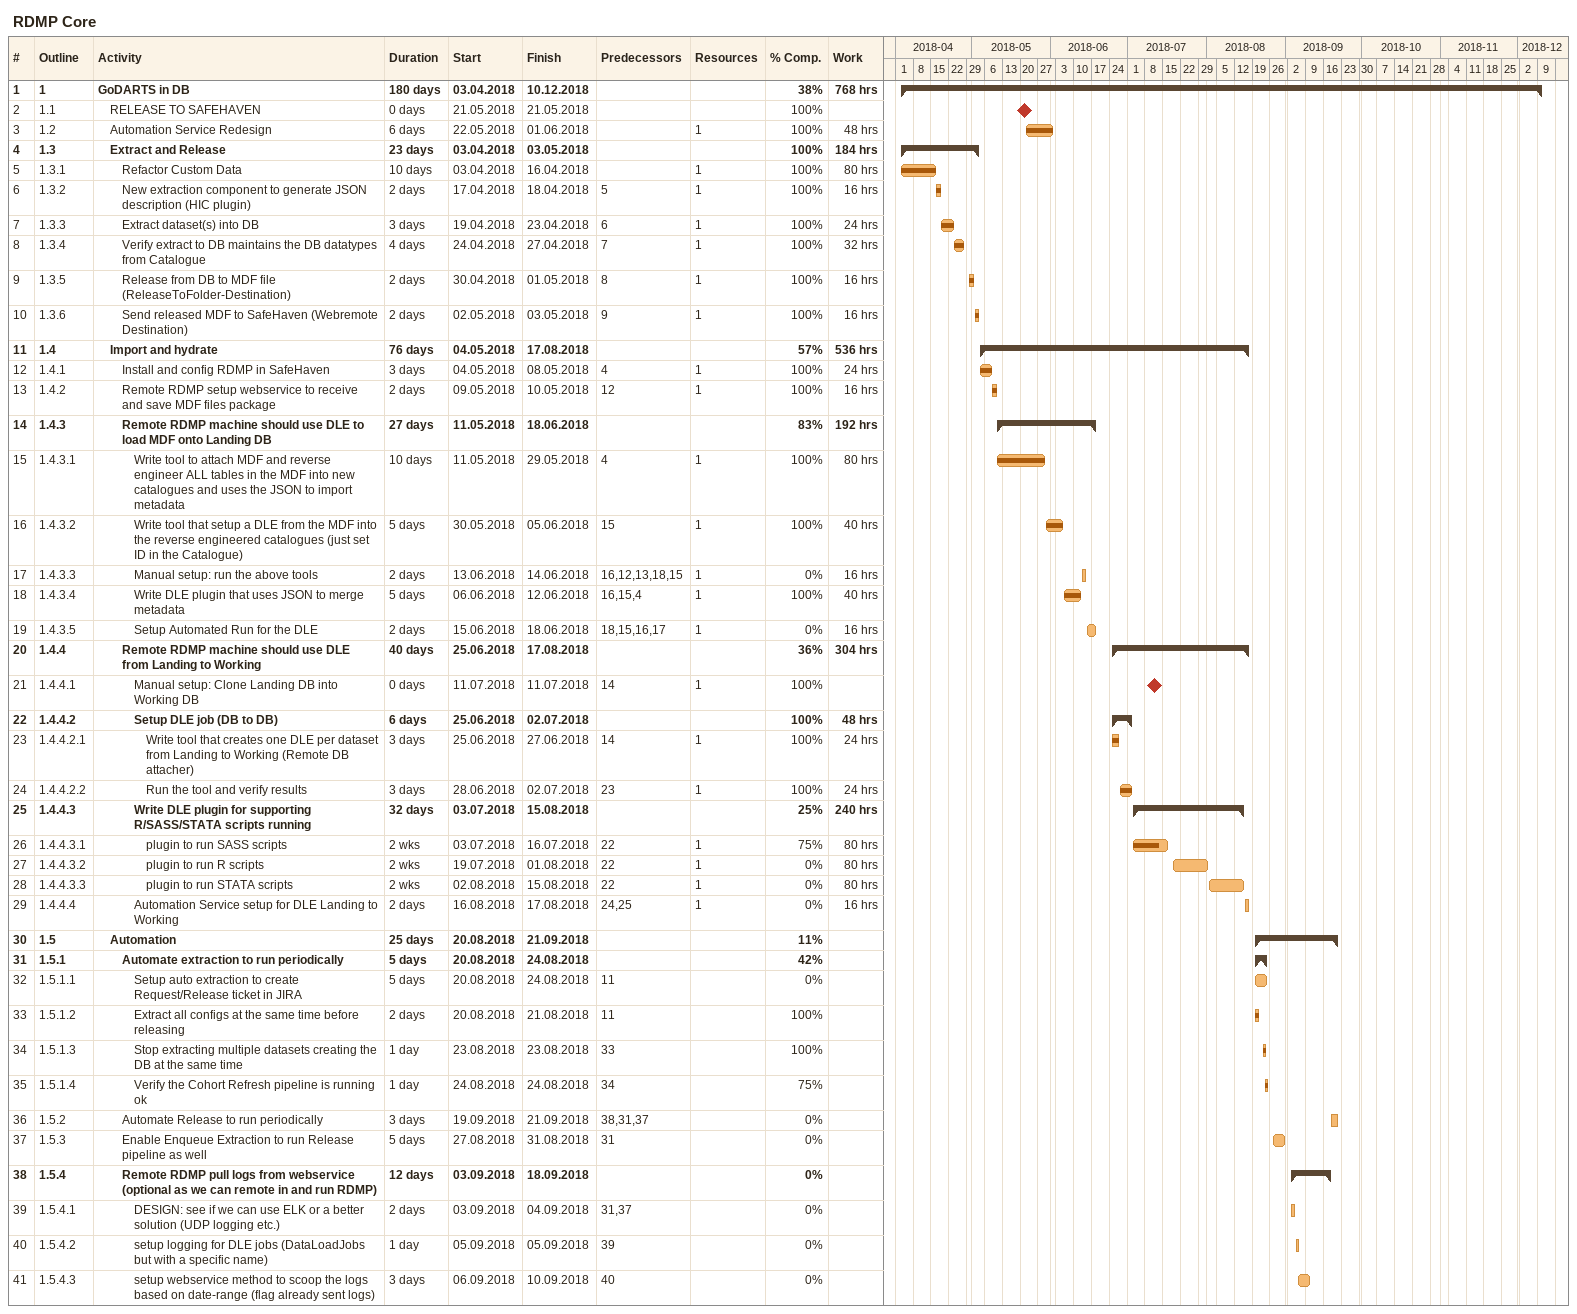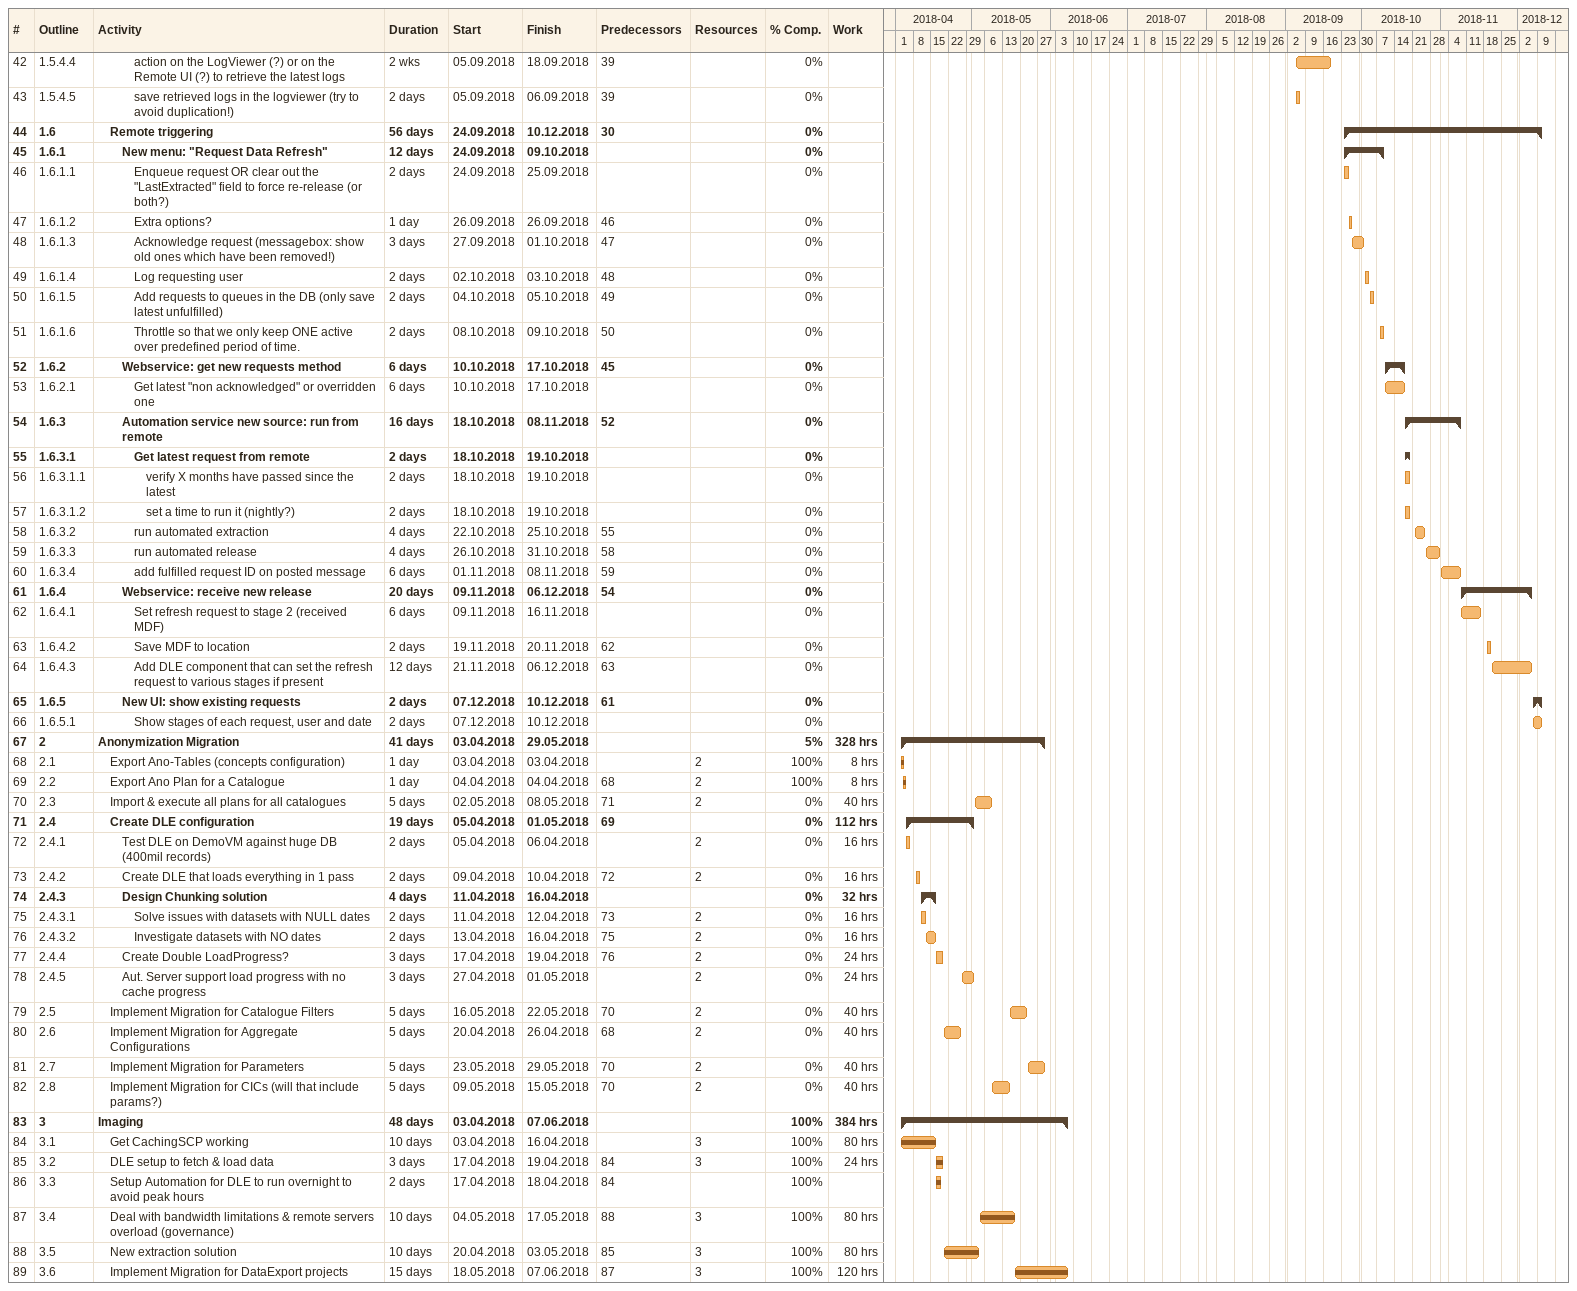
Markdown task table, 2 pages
RDMP Core

| ID | WBS | Task | Duration | Start | Finish | Predecessors | Resources | % complete | Work (h) |
|---|---|---|---|---|---|---|---|---|---|
| 1 | 1 | **GoDARTS in DB** | 180d | 2018-04-03 | 2018-12-10 |  |  | 38 | 768 |
| 2 | 1.1 | RELEASE TO SAFEHAVEN | 0d | 2018-05-21 | 2018-05-21 |  |  | 100 |  |
| 3 | 1.2 | Automation Service Redesign | 6d | 2018-05-22 | 2018-06-01 |  | 1 | 100 | 48 |
| 4 | 1.3 | **Extract and Release** | 23d | 2018-04-03 | 2018-05-03 |  |  | 100 | 184 |
| 5 | 1.3.1 | Refactor Custom Data | 10d | 2018-04-03 | 2018-04-16 |  | 1 | 100 | 80 |
| 6 | 1.3.2 | New extraction component to generate JSON description (HIC plugin) | 2d | 2018-04-17 | 2018-04-18 | 5 | 1 | 100 | 16 |
| 7 | 1.3.3 | Extract dataset(s) into DB | 3d | 2018-04-19 | 2018-04-23 | 6 | 1 | 100 | 24 |
| 8 | 1.3.4 | Verify extract to DB maintains the DB datatypes from Catalogue | 4d | 2018-04-24 | 2018-04-27 | 7 | 1 | 100 | 32 |
| 9 | 1.3.5 | Release from DB to MDF file (ReleaseToFolder-Destination) | 2d | 2018-04-30 | 2018-05-01 | 8 | 1 | 100 | 16 |
| 10 | 1.3.6 | Send released MDF to SafeHaven (Webremote Destination) | 2d | 2018-05-02 | 2018-05-03 | 9 | 1 | 100 | 16 |
| 11 | 1.4 | **Import and hydrate** | 76d | 2018-05-04 | 2018-08-17 |  |  | 57 | 536 |
| 12 | 1.4.1 | Install and config RDMP in SafeHaven | 3d | 2018-05-04 | 2018-05-08 | 4 | 1 | 100 | 24 |
| 13 | 1.4.2 | Remote RDMP setup webservice to receive and save MDF files package | 2d | 2018-05-09 | 2018-05-10 | 12 | 1 | 100 | 16 |
| 14 | 1.4.3 | **Remote RDMP machine should use DLE to load MDF onto Landing DB** | 27d | 2018-05-11 | 2018-06-18 |  |  | 83 | 192 |
| 15 | 1.4.3.1 | Write tool to attach MDF and reverse engineer ALL tables in the MDF into new catalogues and uses the JSON to import metadata | 10d | 2018-05-11 | 2018-05-29 | 4 | 1 | 100 | 80 |
| 16 | 1.4.3.2 | Write tool that setup a DLE from the MDF into the reverse engineered catalogues (just set ID in the Catalogue) | 5d | 2018-05-30 | 2018-06-05 | 15 | 1 | 100 | 40 |
| 17 | 1.4.3.3 | Manual setup: run the above tools | 2d | 2018-06-13 | 2018-06-14 | 16, 12, 13, 18, 15 | 1 | 0 | 16 |
| 18 | 1.4.3.4 | Write DLE plugin that uses JSON to merge metadata | 5d | 2018-06-06 | 2018-06-12 | 16, 15, 4 | 1 | 100 | 40 |
| 19 | 1.4.3.5 | Setup Automated Run for the DLE | 2d | 2018-06-15 | 2018-06-18 | 18, 15, 16, 17 | 1 | 0 | 16 |
| 20 | 1.4.4 | **Remote RDMP machine should use DLE from Landing to Working** | 40d | 2018-06-25 | 2018-08-17 |  |  | 36 | 304 |
| 21 | 1.4.4.1 | Manual setup: Clone Landing DB into Working DB | 0d | 2018-07-11 | 2018-07-11 | 14 | 1 | 100 |  |
| 22 | 1.4.4.2 | **Setup DLE job (DB to DB)** | 6d | 2018-06-25 | 2018-07-02 |  |  | 100 | 48 |
| 23 | 1.4.4.2.1 | Write tool that creates one DLE per dataset from Landing to Working (Remote DB attacher) | 3d | 2018-06-25 | 2018-06-27 | 14 | 1 | 100 | 24 |
| 24 | 1.4.4.2.2 | Run the tool and verify results | 3d | 2018-06-28 | 2018-07-02 | 23 | 1 | 100 | 24 |
| 25 | 1.4.4.3 | **Write DLE plugin for supporting R/SASS/STATA scripts running** | 32d | 2018-07-03 | 2018-08-15 |  |  | 25 | 240 |
| 26 | 1.4.4.3.1 | plugin to run SASS scripts | 2w | 2018-07-03 | 2018-07-16 | 22 | 1 | 75 | 80 |
| 27 | 1.4.4.3.2 | plugin to run R scripts | 2w | 2018-07-19 | 2018-08-01 | 22 | 1 | 0 | 80 |
| 28 | 1.4.4.3.3 | plugin to run STATA scripts | 2w | 2018-08-02 | 2018-08-15 | 22 | 1 | 0 | 80 |
| 29 | 1.4.4.4 | Automation Service setup for DLE Landing to Working | 2d | 2018-08-16 | 2018-08-17 | 24, 25 | 1 | 0 | 16 |
| 30 | 1.5 | **Automation** | 25d | 2018-08-20 | 2018-09-21 |  |  | 11 |  |
| 31 | 1.5.1 | **Automate extraction to run periodically** | 5d | 2018-08-20 | 2018-08-24 |  |  | 42 |  |
| 32 | 1.5.1.1 | Setup auto extraction to create Request/Release ticket in JIRA | 5d | 2018-08-20 | 2018-08-24 | 11 |  | 0 |  |
| 33 | 1.5.1.2 | Extract all configs at the same time before releasing | 2d | 2018-08-20 | 2018-08-21 | 11 |  | 100 |  |
| 34 | 1.5.1.3 | Stop extracting multiple datasets creating the DB at the same time | 1d | 2018-08-23 | 2018-08-23 | 33 |  | 100 |  |
| 35 | 1.5.1.4 | Verify the Cohort Refresh pipeline is running ok | 1d | 2018-08-24 | 2018-08-24 | 34 |  | 75 |  |
| 36 | 1.5.2 | Automate Release to run periodically | 3d | 2018-09-19 | 2018-09-21 | 38, 31, 37 |  | 0 |  |
| 37 | 1.5.3 | Enable Enqueue Extraction to run Release pipeline as well | 5d | 2018-08-27 | 2018-08-31 | 31 |  | 0 |  |
| 38 | 1.5.4 | **Remote RDMP pull logs from webservice (optional as we can remote in and run RDMP)** | 12d | 2018-09-03 | 2018-09-18 |  |  | 0 |  |
| 39 | 1.5.4.1 | DESIGN: see if we can use ELK or a better solution (UDP logging etc.) | 2d | 2018-09-03 | 2018-09-04 | 31, 37 |  | 0 |  |
| 40 | 1.5.4.2 | setup logging for DLE jobs (DataLoadJobs but with a specific name) | 1d | 2018-09-05 | 2018-09-05 | 39 |  | 0 |  |
| 41 | 1.5.4.3 | setup webservice method to scoop the logs based on date-range (flag already sent logs) | 3d | 2018-09-06 | 2018-09-10 | 40 |  | 0 |  |
| 42 | 1.5.4.4 | action on the LogViewer (?) or on the Remote UI (?) to retrieve the latest logs | 2w | 2018-09-05 | 2018-09-18 | 39 |  | 0 |  |
| 43 | 1.5.4.5 | save retrieved logs in the logviewer (try to avoid duplication!) | 2d | 2018-09-05 | 2018-09-06 | 39 |  | 0 |  |
| 44 | 1.6 | **Remote triggering** | 56d | 2018-09-24 | 2018-12-10 | 30 |  | 0 |  |
| 45 | 1.6.1 | **New menu: "Request Data Refresh"** | 12d | 2018-09-24 | 2018-10-09 |  |  | 0 |  |
| 46 | 1.6.1.1 | Enqueue request OR clear out the "LastExtracted" field to force re-release (or both?) | 2d | 2018-09-24 | 2018-09-25 |  |  | 0 |  |
| 47 | 1.6.1.2 | Extra options? | 1d | 2018-09-26 | 2018-09-26 | 46 |  | 0 |  |
| 48 | 1.6.1.3 | Acknowledge request (messagebox: show old ones which have been removed!) | 3d | 2018-09-27 | 2018-10-01 | 47 |  | 0 |  |
| 49 | 1.6.1.4 | Log requesting user | 2d | 2018-10-02 | 2018-10-03 | 48 |  | 0 |  |
| 50 | 1.6.1.5 | Add requests to queues in the DB (only save latest unfulfilled) | 2d | 2018-10-04 | 2018-10-05 | 49 |  | 0 |  |
| 51 | 1.6.1.6 | Throttle so that we only keep ONE active over predefined period of time. | 2d | 2018-10-08 | 2018-10-09 | 50 |  | 0 |  |
| 52 | 1.6.2 | **Webservice: get new requests method** | 6d | 2018-10-10 | 2018-10-17 | 45 |  | 0 |  |
| 53 | 1.6.2.1 | Get latest "non acknowledged" or overridden one | 6d | 2018-10-10 | 2018-10-17 |  |  | 0 |  |
| 54 | 1.6.3 | **Automation service new source: run from remote** | 16d | 2018-10-18 | 2018-11-08 | 52 |  | 0 |  |
| 55 | 1.6.3.1 | **Get latest request from remote** | 2d | 2018-10-18 | 2018-10-19 |  |  | 0 |  |
| 56 | 1.6.3.1.1 | verify X months have passed since the latest | 2d | 2018-10-18 | 2018-10-19 |  |  | 0 |  |
| 57 | 1.6.3.1.2 | set a time to run it (nightly?) | 2d | 2018-10-18 | 2018-10-19 |  |  | 0 |  |
| 58 | 1.6.3.2 | run automated extraction | 4d | 2018-10-22 | 2018-10-25 | 55 |  | 0 |  |
| 59 | 1.6.3.3 | run automated release | 4d | 2018-10-26 | 2018-10-31 | 58 |  | 0 |  |
| 60 | 1.6.3.4 | add fulfilled request ID on posted message | 6d | 2018-11-01 | 2018-11-08 | 59 |  | 0 |  |
| 61 | 1.6.4 | **Webservice: receive new release** | 20d | 2018-11-09 | 2018-12-06 | 54 |  | 0 |  |
| 62 | 1.6.4.1 | Set refresh request to stage 2 (received MDF) | 6d | 2018-11-09 | 2018-11-16 |  |  | 0 |  |
| 63 | 1.6.4.2 | Save MDF to location | 2d | 2018-11-19 | 2018-11-20 | 62 |  | 0 |  |
| 64 | 1.6.4.3 | Add DLE component that can set the refresh request to various stages if present | 12d | 2018-11-21 | 2018-12-06 | 63 |  | 0 |  |
| 65 | 1.6.5 | **New UI: show existing requests** | 2d | 2018-12-07 | 2018-12-10 | 61 |  | 0 |  |
| 66 | 1.6.5.1 | Show stages of each request, user and date | 2d | 2018-12-07 | 2018-12-10 |  |  | 0 |  |
| 67 | 2 | **Anonymization Migration** | 41d | 2018-04-03 | 2018-05-29 |  |  | 5 | 328 |
| 68 | 2.1 | Export Ano-Tables (concepts configuration) | 1d | 2018-04-03 | 2018-04-03 |  | 2 | 100 | 8 |
| 69 | 2.2 | Export Ano Plan for a Catalogue | 1d | 2018-04-04 | 2018-04-04 | 68 | 2 | 100 | 8 |
| 70 | 2.3 | Import & execute all plans for all catalogues | 5d | 2018-05-02 | 2018-05-08 | 71 | 2 | 0 | 40 |
| 71 | 2.4 | **Create DLE configuration** | 19d | 2018-04-05 | 2018-05-01 | 69 |  | 0 | 112 |
| 72 | 2.4.1 | Test DLE on DemoVM against huge DB (400mil records) | 2d | 2018-04-05 | 2018-04-06 |  | 2 | 0 | 16 |
| 73 | 2.4.2 | Create DLE that loads everything in 1 pass | 2d | 2018-04-09 | 2018-04-10 | 72 | 2 | 0 | 16 |
| 74 | 2.4.3 | **Design Chunking solution** | 4d | 2018-04-11 | 2018-04-16 |  |  | 0 | 32 |
| 75 | 2.4.3.1 | Solve issues with datasets with NULL dates | 2d | 2018-04-11 | 2018-04-12 | 73 | 2 | 0 | 16 |
| 76 | 2.4.3.2 | Investigate datasets with NO dates | 2d | 2018-04-13 | 2018-04-16 | 75 | 2 | 0 | 16 |
| 77 | 2.4.4 | Create Double LoadProgress? | 3d | 2018-04-17 | 2018-04-19 | 76 | 2 | 0 | 24 |
| 78 | 2.4.5 | Aut. Server support load progress with no cache progress | 3d | 2018-04-27 | 2018-05-01 |  | 2 | 0 | 24 |
| 79 | 2.5 | Implement Migration for Catalogue Filters | 5d | 2018-05-16 | 2018-05-22 | 70 | 2 | 0 | 40 |
| 80 | 2.6 | Implement Migration for Aggregate Configurations | 5d | 2018-04-20 | 2018-04-26 | 68 | 2 | 0 | 40 |
| 81 | 2.7 | Implement Migration for Parameters | 5d | 2018-05-23 | 2018-05-29 | 70 | 2 | 0 | 40 |
| 82 | 2.8 | Implement Migration for CICs (will that include params?) | 5d | 2018-05-09 | 2018-05-15 | 70 | 2 | 0 | 40 |
| 83 | 3 | **Imaging** | 48d | 2018-04-03 | 2018-06-07 |  |  | 100 | 384 |
| 84 | 3.1 | Get CachingSCP working | 10d | 2018-04-03 | 2018-04-16 |  | 3 | 100 | 80 |
| 85 | 3.2 | DLE setup to fetch & load data | 3d | 2018-04-17 | 2018-04-19 | 84 | 3 | 100 | 24 |
| 86 | 3.3 | Setup Automation for DLE to run overnight to avoid peak hours | 2d | 2018-04-17 | 2018-04-18 | 84 |  | 100 |  |
| 87 | 3.4 | Deal with bandwidth limitations & remote servers overload (governance) | 10d | 2018-05-04 | 2018-05-17 | 88 | 3 | 100 | 80 |
| 88 | 3.5 | New extraction solution | 10d | 2018-04-20 | 2018-05-03 | 85 | 3 | 100 | 80 |
| 89 | 3.6 | Implement Migration for DataExport projects | 15d | 2018-05-18 | 2018-06-07 | 87 | 3 | 100 | 120 |
